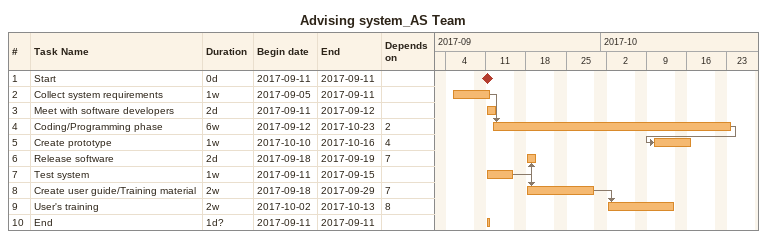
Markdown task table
Advising system_AS Team

| ID | Task | Duration | Start | Finish | Predecessors |
|---|---|---|---|---|---|
| 1 | Start | 0d | 2017-09-11 | 2017-09-11 |  |
| 2 | Collect system requirements | 1w | 2017-09-05 | 2017-09-11 |  |
| 3 | Meet with software developers | 2d | 2017-09-11 | 2017-09-12 |  |
| 4 | Coding/Programming phase | 6w | 2017-09-12 | 2017-10-23 | 2 |
| 5 | Create prototype | 1w | 2017-10-10 | 2017-10-16 | 4 |
| 6 | Release software | 2d | 2017-09-18 | 2017-09-19 | 7 |
| 7 | Test system | 1w | 2017-09-11 | 2017-09-15 |  |
| 8 | Create user guide/Training material | 2w | 2017-09-18 | 2017-09-29 | 7 |
| 9 | User's training | 2w | 2017-10-02 | 2017-10-13 | 8 |
| 10 | End | 1d? | 2017-09-11 | 2017-09-11 |  |
